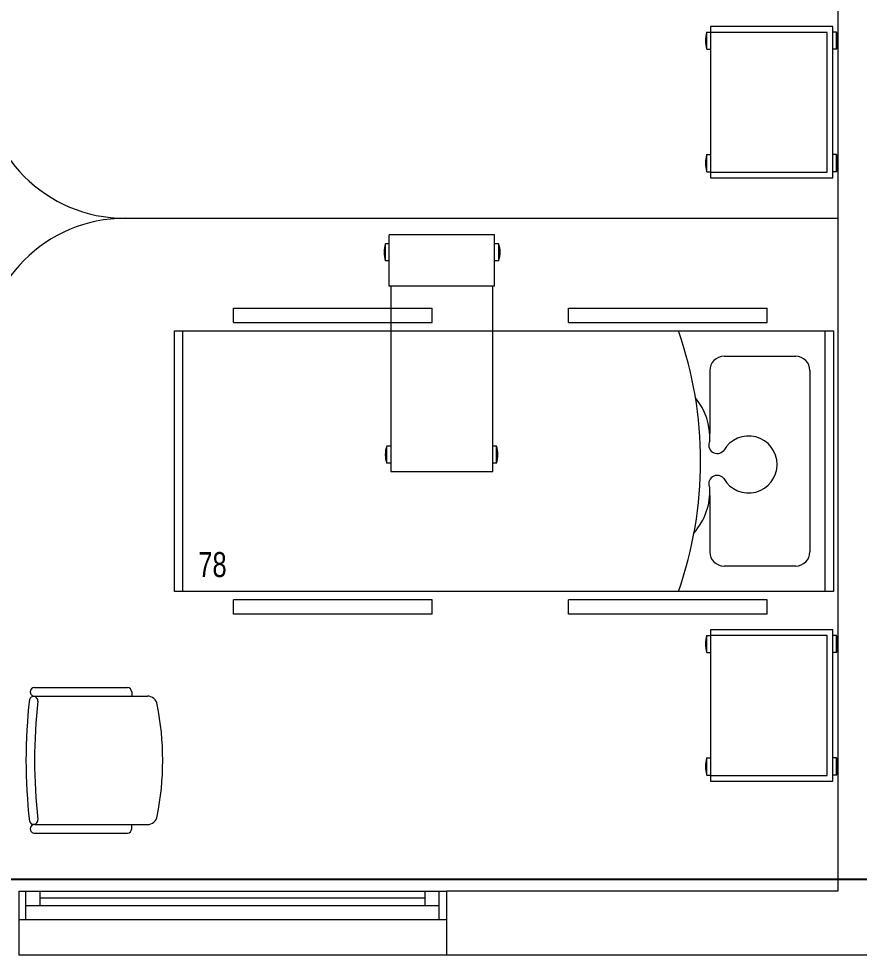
# Model space of a CAD drawing. Header units: metres. Extents: x -18745 to 220762, y -1579758 to -1356048.
# Drawn here: x 123428 to 126376, y -1441103 to -1437820 of the extents above; entities that cross this region are included whole.
import ezdxf

# ---------------------------------------------------------------- set-up
doc = ezdxf.new("R2010")
doc.units = ezdxf.units.M
doc.layers.get('0').update_dxf_attribs({"lineweight": 0})
for name, color, linetype, lineweight in [('A-100 - Copy$0$Aluminum', 8, 'Continuous', 0), ('A-100 - Copy$0$Medical Equipment and Furniture', 8, 'Continuous', 0), ('A-100 - Copy$0$Medical Equipment and Furniture1', 8, 'Continuous', 5), ('A-100 - Copy$0$Proj', 8, 'Continuous', 0), ('A-100 - Copy$0$Walls', 8, 'Continuous', 0)]:
    doc.layers.add(name, color=color, linetype=linetype, lineweight=lineweight)
doc.layers.add('A-100 - Copy$0$axes', color=8, linetype='Continuous')
doc.styles.add('A-100 - Copy$0$X3G_ENTITY_257CFD', font='swisscl.ttf', dxfattribs={"height": 200})

# ---------------------------------------------------------------- blocks, each defined once
blk = doc.blocks.new('A-100 - Copy$0$HF10531-P')
at = {"layer": 'A-100 - Copy$0$Medical Equipment and Furniture1'}
for p, q in [((0.53, 0.43), (0, 0.43)), ((0, 0.43), (0, 0)), ((0.0791, 0.4424), (0.0191, 0.4424)), ((0.0191, 0.4424), (0.0191, 0.43)), ((0.0791, 0.4424), (0.0791, 0.43)), ((0.5086, 0.4424), (0.4486, 0.4424)), ((0.4486, 0.4424), (0.4486, 0.43)), ((0.5086, 0.4424), (0.5086, 0.43)), ((0.53, 0), (0.53, 0.43)), ((0.51, 0.41), (0.02, 0.41)), ((0.02, 0.41), (0.02, 0)), ((0.51, 0), (0.51, 0.41)), ((0, 0), (0.53, 0)), ((0.0191, -0.0124), (0.0191, 0)), ((0.0791, -0.0124), (0.0791, 0)), ((0.4486, -0.0124), (0.4486, 0)), ((0.5086, -0.0124), (0.5086, 0)), ((0.0791, -0.0124), (0.0191, -0.0124)), ((0.5086, -0.0124), (0.4486, -0.0124))]:
    blk.add_line(p, q, dxfattribs=at)
for points in [[(0.02, 0.41), (0.02, 0.41), (0.02, 0.41), (0.02, 0.41), (0.02, 0.41), (0.02, 0.41), (0.02, 0.41), (0.02, 0.41), (0.02, 0.41), (0.02, 0.41), (0.02, 0.41), (0.02, 0.41), (0.02, 0.41), (0.02, 0.41), (0.02, 0.41), (0.02, 0.41), (0.02, 0.41), (0.02, 0.41), (0.02, 0.41), (0.02, 0.41), (0.02, 0.41), (0.02, 0.41), (0.02, 0.41), (0.02, 0.41), (0.02, 0.41), (0.02, 0.41), (0.02, 0.41), (0.02, 0.41), (0.02, 0.41), (0.02, 0.41), (0.02, 0.41), (0.02, 0.41), (0.02, 0.41), (0.02, 0.41), (0.02, 0.41), (0.02, 0.41), (0.02, 0.41), (0.02, 0.41), (0.02, 0.41), (0.02, 0.41), (0.02, 0.41), (0.02, 0.41), (0.02, 0.41), (0.02, 0.41), (0.02, 0.41), (0.02, 0.41), (0.02, 0.41), (0.02, 0.41), (0.02, 0.41), (0.02, 0.41), (0.02, 0.41), (0.02, 0.41), (0.02, 0.41), (0.02, 0.41), (0.02, 0.41), (0.02, 0.41), (0.02, 0.41), (0.02, 0.41), (0.02, 0.41), (0.02, 0.41), (0.02, 0.41), (0.02, 0.41), (0.02, 0.41), (0.02, 0.41), (0.02, 0.41), (0.02, 0.41), (0.02, 0.41), (0.02, 0.41), (0.02, 0.41), (0.02, 0.41), (0.02, 0.41), (0.02, 0.41), (0.02, 0.41), (0.02, 0.41), (0.02, 0.41), (0.02, 0.41), (0.02, 0.41), (0.02, 0.41), (0.02, 0.41), (0.02, 0.41), (0.02, 0.41), (0.02, 0.41), (0.02, 0.41), (0.02, 0.41), (0.02, 0.41), (0.02, 0.41), (0.02, 0.41), (0.02, 0.41), (0.02, 0.41), (0.02, 0.41), (0.02, 0.41), (0.02, 0.41), (0.02, 0.41), (0.02, 0.41), (0.02, 0.41), (0.02, 0.41), (0.02, 0.41), (0.02, 0.41), (0.02, 0.41), (0.02, 0.41), (0.02, 0.41), (0.02, 0.41), (0.02, 0.41), (0.02, 0.41), (0.02, 0.41), (0.02, 0.41), (0.02, 0.41), (0.02, 0.41), (0.02, 0.41), (0.02, 0.41), (0.02, 0.41), (0.02, 0.41), (0.02, 0.41), (0.02, 0.41), (0.02, 0.41), (0.02, 0.41), (0.02, 0.41), (0.02, 0.41), (0.02, 0.41), (0.02, 0.41), (0.02, 0.41), (0.02, 0.41), (0.02, 0.41), (0.02, 0.41), (0.02, 0.41), (0.02, 0.41), (0.02, 0.41), (0.02, 0.41), (0.02, 0.41), (0.02, 0.41), (0.02, 0.41), (0.02, 0.41), (0.02, 0.41), (0.02, 0.41), (0.02, 0.41), (0.02, 0.41), (0.02, 0.41), (0.02, 0.41), (0.02, 0.41), (0.02, 0.41), (0.02, 0.41), (0.02, 0.41), (0.02, 0.41), (0.02, 0.41), (0.02, 0.41), (0.02, 0.41), (0.02, 0.41), (0.02, 0.41), (0.02, 0.41), (0.02, 0.41), (0.02, 0.41), (0.02, 0.41), (0.02, 0.41), (0.02, 0.41), (0.02, 0.41), (0.02, 0.41), (0.02, 0.41), (0.02, 0.41), (0.02, 0.41), (0.02, 0.41), (0.02, 0.41), (0.02, 0.41), (0.02, 0.41), (0.02, 0.41), (0.02, 0.41), (0.02, 0.41), (0.02, 0.41), (0.02, 0.41), (0.02, 0.41), (0.02, 0.41), (0.02, 0.41), (0.02, 0.41), (0.02, 0.41), (0.02, 0.41), (0.02, 0.41), (0.02, 0.41), (0.02, 0.41), (0.02, 0.41), (0.02, 0.41), (0.02, 0.41), (0.02, 0.41), (0.02, 0.41), (0.02, 0.41), (0.02, 0.41), (0.02, 0.41), (0.02, 0.41), (0.02, 0.41), (0.02, 0.41), (0.02, 0.41), (0.02, 0.41), (0.02, 0.41), (0.02, 0.41), (0.02, 0.41), (0.02, 0.41), (0.02, 0.41), (0.02, 0.41), (0.02, 0.41), (0.02, 0.41), (0.02, 0.41), (0.02, 0.41), (0.02, 0.41), (0.02, 0.41), (0.02, 0.41), (0.02, 0.41), (0.02, 0.41), (0.02, 0.41), (0.02, 0.41), (0.02, 0.41), (0.02, 0.41), (0.02, 0.41), (0.02, 0.41), (0.02, 0.41), (0.02, 0.41), (0.02, 0.41), (0.02, 0.41), (0.02, 0.41), (0.02, 0.41), (0.02, 0.41), (0.02, 0.41)], [(0.02, 0.41), (0.02, 0.41), (0.02, 0.41), (0.02, 0.41), (0.02, 0.41), (0.02, 0.41), (0.02, 0.41), (0.02, 0.41), (0.02, 0.41), (0.02, 0.41), (0.02, 0.41), (0.02, 0.41), (0.02, 0.41), (0.02, 0.41), (0.02, 0.41), (0.02, 0.41), (0.02, 0.41), (0.02, 0.41), (0.02, 0.41), (0.02, 0.41), (0.02, 0.41), (0.02, 0.41), (0.02, 0.41), (0.02, 0.41), (0.02, 0.41), (0.02, 0.41), (0.02, 0.41), (0.02, 0.41), (0.02, 0.41), (0.02, 0.41), (0.02, 0.41), (0.02, 0.41), (0.02, 0.41), (0.02, 0.41), (0.02, 0.41), (0.02, 0.41), (0.02, 0.41), (0.02, 0.41), (0.02, 0.41), (0.02, 0.41), (0.02, 0.41), (0.02, 0.41), (0.02, 0.41), (0.02, 0.41), (0.02, 0.41), (0.02, 0.41), (0.02, 0.41), (0.02, 0.41), (0.02, 0.41), (0.02, 0.41), (0.02, 0.41), (0.02, 0.41), (0.02, 0.41), (0.02, 0.41), (0.02, 0.41), (0.02, 0.41), (0.02, 0.41), (0.02, 0.41), (0.02, 0.41), (0.02, 0.41), (0.02, 0.41), (0.02, 0.41), (0.02, 0.41), (0.02, 0.41), (0.02, 0.41), (0.02, 0.41), (0.02, 0.41), (0.02, 0.41), (0.02, 0.41), (0.02, 0.41), (0.02, 0.41), (0.02, 0.41), (0.02, 0.41), (0.02, 0.41), (0.02, 0.41), (0.02, 0.41), (0.02, 0.41), (0.02, 0.41), (0.02, 0.41), (0.02, 0.41), (0.02, 0.41), (0.02, 0.41), (0.02, 0.41), (0.02, 0.41), (0.02, 0.41), (0.02, 0.41), (0.02, 0.41), (0.02, 0.41), (0.02, 0.41), (0.02, 0.41), (0.02, 0.41), (0.02, 0.41), (0.02, 0.41), (0.02, 0.41), (0.02, 0.41), (0.02, 0.41), (0.02, 0.41), (0.02, 0.41), (0.02, 0.41), (0.02, 0.41), (0.02, 0.41), (0.02, 0.41), (0.02, 0.41), (0.02, 0.41), (0.02, 0.41), (0.02, 0.41), (0.02, 0.41), (0.02, 0.41), (0.02, 0.41), (0.02, 0.41), (0.02, 0.41), (0.02, 0.41), (0.02, 0.41), (0.02, 0.41), (0.02, 0.41), (0.02, 0.41), (0.02, 0.41), (0.02, 0.41), (0.02, 0.41), (0.02, 0.41), (0.02, 0.41), (0.02, 0.41), (0.02, 0.41), (0.02, 0.41), (0.02, 0.41), (0.02, 0.41), (0.02, 0.41), (0.02, 0.41), (0.02, 0.41), (0.02, 0.41), (0.02, 0.41), (0.02, 0.41), (0.02, 0.41), (0.02, 0.41), (0.02, 0.41), (0.02, 0.41), (0.02, 0.41), (0.02, 0.41), (0.02, 0.41), (0.02, 0.41), (0.02, 0.41), (0.02, 0.41), (0.02, 0.41), (0.02, 0.41), (0.02, 0.41), (0.02, 0.41), (0.02, 0.41), (0.02, 0.41), (0.02, 0.41), (0.02, 0.41), (0.02, 0.41), (0.02, 0.41), (0.02, 0.41), (0.02, 0.41), (0.02, 0.41), (0.02, 0.41), (0.02, 0.41), (0.02, 0.41), (0.02, 0.41), (0.02, 0.41), (0.02, 0.41), (0.02, 0.41), (0.02, 0.41), (0.02, 0.41), (0.02, 0.41), (0.02, 0.41), (0.02, 0.41), (0.02, 0.41), (0.02, 0.41), (0.02, 0.41), (0.02, 0.41), (0.02, 0.41), (0.02, 0.41), (0.02, 0.41), (0.02, 0.41), (0.02, 0.41), (0.02, 0.41), (0.02, 0.41), (0.02, 0.41), (0.02, 0.41), (0.02, 0.41), (0.02, 0.41), (0.02, 0.41), (0.02, 0.41), (0.02, 0.41), (0.02, 0.41), (0.02, 0.41), (0.02, 0.41), (0.02, 0.41), (0.02, 0.41), (0.02, 0.41), (0.02, 0.41), (0.02, 0.41), (0.02, 0.41), (0.02, 0.41), (0.02, 0.41), (0.02, 0.41), (0.02, 0.41), (0.02, 0.41), (0.02, 0.41), (0.02, 0.41), (0.02, 0.41), (0.02, 0.41), (0.02, 0.41), (0.02, 0.41), (0.02, 0.41), (0.02, 0.41), (0.02, 0.41), (0.02, 0.41), (0.02, 0.41), (0.02, 0.41), (0.02, 0.41), (0.02, 0.41), (0.02, 0.41)], [(0.02, 0.41), (0.02, 0.41), (0.02, 0.41), (0.02, 0.41), (0.02, 0.41), (0.02, 0.41), (0.02, 0.41), (0.02, 0.41), (0.02, 0.41), (0.02, 0.41), (0.02, 0.41), (0.02, 0.41), (0.02, 0.41), (0.02, 0.41), (0.02, 0.41), (0.02, 0.41), (0.02, 0.41), (0.02, 0.41), (0.02, 0.41), (0.02, 0.41), (0.02, 0.41), (0.02, 0.41), (0.02, 0.41), (0.02, 0.41), (0.02, 0.41), (0.02, 0.41), (0.02, 0.41), (0.02, 0.41), (0.02, 0.41), (0.02, 0.41), (0.02, 0.41), (0.02, 0.41), (0.02, 0.41), (0.02, 0.41), (0.02, 0.41), (0.02, 0.41), (0.02, 0.41), (0.02, 0.41), (0.02, 0.41), (0.02, 0.41), (0.02, 0.41), (0.02, 0.41), (0.02, 0.41), (0.02, 0.41), (0.02, 0.41), (0.02, 0.41), (0.02, 0.41), (0.02, 0.41), (0.02, 0.41), (0.02, 0.41), (0.02, 0.41), (0.02, 0.41), (0.02, 0.41), (0.02, 0.41), (0.02, 0.41), (0.02, 0.41), (0.02, 0.41), (0.02, 0.41), (0.02, 0.41), (0.02, 0.41), (0.02, 0.41), (0.02, 0.41), (0.02, 0.41), (0.02, 0.41), (0.02, 0.41), (0.02, 0.41), (0.02, 0.41), (0.02, 0.41), (0.02, 0.41), (0.02, 0.41), (0.02, 0.41), (0.02, 0.41), (0.02, 0.41), (0.02, 0.41), (0.02, 0.41), (0.02, 0.41), (0.02, 0.41), (0.02, 0.41), (0.02, 0.41), (0.02, 0.41), (0.02, 0.41), (0.02, 0.41), (0.02, 0.41), (0.02, 0.41), (0.02, 0.41), (0.02, 0.41), (0.02, 0.41), (0.02, 0.41), (0.02, 0.41), (0.02, 0.41), (0.02, 0.41), (0.02, 0.41), (0.02, 0.41), (0.02, 0.41), (0.02, 0.41), (0.02, 0.41), (0.02, 0.41), (0.02, 0.41), (0.02, 0.41), (0.02, 0.41), (0.02, 0.41), (0.02, 0.41), (0.02, 0.41), (0.02, 0.41), (0.02, 0.41), (0.02, 0.41), (0.02, 0.41), (0.02, 0.41), (0.02, 0.41), (0.02, 0.41), (0.02, 0.41), (0.02, 0.41), (0.02, 0.41), (0.02, 0.41), (0.02, 0.41), (0.02, 0.41), (0.02, 0.41), (0.02, 0.41), (0.02, 0.41), (0.02, 0.41), (0.02, 0.41), (0.02, 0.41), (0.02, 0.41), (0.02, 0.41), (0.02, 0.41), (0.02, 0.41), (0.02, 0.41), (0.02, 0.41), (0.02, 0.41), (0.02, 0.41), (0.02, 0.41), (0.02, 0.41), (0.02, 0.41), (0.02, 0.41), (0.02, 0.41), (0.02, 0.41), (0.02, 0.41), (0.02, 0.41), (0.02, 0.41), (0.02, 0.41), (0.02, 0.41), (0.02, 0.41), (0.02, 0.41), (0.02, 0.41), (0.02, 0.41), (0.02, 0.41), (0.02, 0.41), (0.02, 0.41), (0.02, 0.41), (0.02, 0.41), (0.02, 0.41), (0.02, 0.41), (0.02, 0.41), (0.02, 0.41), (0.02, 0.41), (0.02, 0.41), (0.02, 0.41), (0.02, 0.41), (0.02, 0.41), (0.02, 0.41), (0.02, 0.41), (0.02, 0.41), (0.02, 0.41), (0.02, 0.41), (0.02, 0.41), (0.02, 0.41), (0.02, 0.41), (0.02, 0.41), (0.02, 0.41), (0.02, 0.41), (0.02, 0.41), (0.02, 0.41), (0.02, 0.41), (0.02, 0.41), (0.02, 0.41), (0.02, 0.41), (0.02, 0.41), (0.02, 0.41), (0.02, 0.41), (0.02, 0.41), (0.02, 0.41), (0.02, 0.41), (0.02, 0.41), (0.02, 0.41), (0.02, 0.41), (0.02, 0.41), (0.02, 0.41), (0.02, 0.41), (0.02, 0.41), (0.02, 0.41), (0.02, 0.41), (0.02, 0.41), (0.02, 0.41), (0.02, 0.41), (0.02, 0.41), (0.02, 0.41), (0.02, 0.41), (0.02, 0.41), (0.02, 0.41), (0.02, 0.41), (0.02, 0.41), (0.02, 0.41), (0.02, 0.41), (0.02, 0.41), (0.02, 0.41), (0.02, 0.41), (0.02, 0.41), (0.02, 0.41), (0.02, 0.41), (0.02, 0.41), (0.02, 0.41), (0.02, 0.41), (0.02, 0.41), (0.02, 0.41), (0.02, 0.41), (0.02, 0.41), (0.02, 0.41), (0.02, 0.41), (0.02, 0.41), (0.02, 0.41), (0.02, 0.41), (0.02, 0.41), (0.02, 0.41), (0.02, 0.41), (0.02, 0.41), (0.02, 0.41), (0.02, 0.41), (0.02, 0.41), (0.02, 0.41), (0.02, 0.41), (0.02, 0.41), (0.02, 0.41), (0.02, 0.41), (0.02, 0.41), (0.02, 0.41), (0.02, 0.41), (0.02, 0.41), (0.02, 0.41), (0.02, 0.41), (0.02, 0.41), (0.02, 0.41), (0.02, 0.41), (0.02, 0.41), (0.02, 0.41), (0.02, 0.41), (0.02, 0.41), (0.02, 0.41), (0.02, 0.41), (0.02, 0.41), (0.02, 0.41), (0.02, 0.41), (0.02, 0.41), (0.02, 0.41), (0.02, 0.41), (0.02, 0.41), (0.02, 0.41), (0.02, 0.41), (0.02, 0.41), (0.02, 0.41), (0.02, 0.41), (0.02, 0.41), (0.02, 0.41), (0.02, 0.41), (0.02, 0.41), (0.02, 0.41), (0.02, 0.41), (0.02, 0.41), (0.02, 0.41), (0.02, 0.41), (0.02, 0.41), (0.02, 0.41), (0.02, 0.41), (0.02, 0.41), (0.02, 0.41), (0.02, 0.41), (0.02, 0.41), (0.02, 0.41)]]:
    blk.add_lwpolyline(points, close=True, dxfattribs=at)
for points in [[(0.02, 0.41), (0.02, 0.41), (0.02, 0.41), (0.02, 0.41), (0.02, 0.41), (0.02, 0.41), (0.02, 0.41), (0.02, 0.41)], [(0.02, 0.41), (0.02, 0.41), (0.02, 0.41), (0.02, 0.41), (0.02, 0.41), (0.02, 0.41), (0.02, 0.41), (0.02, 0.41), (0.02, 0.41), (0.02, 0.41), (0.02, 0.41), (0.02, 0.41), (0.02, 0.41), (0.02, 0.41), (0.02, 0.41), (0.02, 0.41), (0.02, 0.41), (0.02, 0.41), (0.02, 0.41), (0.02, 0.41), (0.02, 0.41), (0.02, 0.41), (0.02, 0.41), (0.02, 0.41), (0.02, 0.41), (0.02, 0.41), (0.02, 0.41), (0.02, 0.41), (0.02, 0.41), (0.02, 0.41), (0.02, 0.41), (0.02, 0.41), (0.02, 0.41), (0.02, 0.41), (0.02, 0.41), (0.02, 0.41), (0.02, 0.41), (0.02, 0.41), (0.02, 0.41), (0.02, 0.41), (0.02, 0.41), (0.02, 0.41), (0.02, 0.41), (0.02, 0.41), (0.02, 0.41), (0.02, 0.41), (0.02, 0.41), (0.02, 0.41), (0.02, 0.41), (0.02, 0.41), (0.02, 0.41), (0.02, 0.41), (0.02, 0.41), (0.02, 0.41), (0.02, 0.41), (0.02, 0.41), (0.02, 0.41), (0.02, 0.41), (0.02, 0.41), (0.02, 0.41), (0.02, 0.41), (0.02, 0.41), (0.02, 0.41), (0.02, 0.41), (0.02, 0.41), (0.02, 0.41), (0.02, 0.41), (0.02, 0.41), (0.02, 0.41), (0.02, 0.41), (0.02, 0.41), (0.02, 0.41), (0.02, 0.41), (0.02, 0.41), (0.02, 0.41), (0.02, 0.41), (0.02, 0.41), (0.02, 0.41), (0.02, 0.41), (0.02, 0.41), (0.02, 0.41), (0.02, 0.41), (0.02, 0.41), (0.02, 0.41), (0.02, 0.41), (0.02, 0.41), (0.02, 0.41), (0.02, 0.41), (0.02, 0.41), (0.02, 0.41), (0.02, 0.41), (0.02, 0.41), (0.02, 0.41), (0.02, 0.41), (0.02, 0.41), (0.02, 0.41), (0.02, 0.41), (0.02, 0.41), (0.02, 0.41), (0.02, 0.41), (0.02, 0.41), (0.02, 0.41), (0.02, 0.41), (0.02, 0.41), (0.02, 0.41), (0.02, 0.41), (0.02, 0.41), (0.02, 0.41), (0.02, 0.41), (0.02, 0.41), (0.02, 0.41)], [(0.02, 0.41), (0.02, 0.41), (0.02, 0.41), (0.02, 0.41), (0.02, 0.41), (0.02, 0.41), (0.02, 0.41), (0.02, 0.41), (0.02, 0.41), (0.02, 0.41), (0.02, 0.41), (0.02, 0.41), (0.02, 0.41), (0.02, 0.41), (0.02, 0.41), (0.02, 0.41), (0.02, 0.41)], [(0.02, 0.41), (0.02, 0.41), (0.02, 0.41), (0.02, 0.41), (0.02, 0.41), (0.02, 0.41), (0.02, 0.41)], [(0.02, 0.41), (0.02, 0.41), (0.02, 0.41), (0.02, 0.41), (0.02, 0.41), (0.02, 0.41), (0.02, 0.41), (0.02, 0.41), (0.02, 0.41), (0.02, 0.41), (0.02, 0.41), (0.02, 0.41)], [(0.02, 0.41), (0.02, 0.41), (0.02, 0.41), (0.02, 0.41), (0.02, 0.41), (0.02, 0.41), (0.02, 0.41), (0.02, 0.41), (0.02, 0.41), (0.02, 0.41), (0.02, 0.41), (0.02, 0.41), (0.02, 0.41), (0.02, 0.41), (0.02, 0.41), (0.02, 0.41), (0.02, 0.41), (0.02, 0.41), (0.02, 0.41), (0.02, 0.41), (0.02, 0.41), (0.02, 0.41), (0.02, 0.41), (0.02, 0.41), (0.02, 0.41), (0.02, 0.41), (0.02, 0.41), (0.02, 0.41), (0.02, 0.41), (0.02, 0.41), (0.02, 0.41), (0.02, 0.41), (0.02, 0.41), (0.02, 0.41), (0.02, 0.41), (0.02, 0.41), (0.02, 0.41), (0.02, 0.41), (0.02, 0.41), (0.02, 0.41), (0.02, 0.41), (0.02, 0.41), (0.02, 0.41), (0.02, 0.41), (0.02, 0.41), (0.02, 0.41), (0.02, 0.41), (0.02, 0.41), (0.02, 0.41), (0.02, 0.41), (0.02, 0.41), (0.02, 0.41), (0.02, 0.41), (0.02, 0.41), (0.02, 0.41), (0.02, 0.41), (0.02, 0.41), (0.02, 0.41), (0.02, 0.41), (0.02, 0.41), (0.02, 0.41), (0.02, 0.41), (0.02, 0.41), (0.02, 0.41), (0.02, 0.41), (0.02, 0.41), (0.02, 0.41), (0.02, 0.41), (0.02, 0.41), (0.02, 0.41), (0.02, 0.41), (0.02, 0.41), (0.02, 0.41), (0.02, 0.41), (0.02, 0.41), (0.02, 0.41), (0.02, 0.41), (0.02, 0.41), (0.02, 0.41), (0.02, 0.41), (0.02, 0.41), (0.02, 0.41), (0.02, 0.41), (0.02, 0.41), (0.02, 0.41), (0.02, 0.41), (0.02, 0.41), (0.02, 0.41), (0.02, 0.41)], [(0.02, 0.41), (0.02, 0.41), (0.02, 0.41), (0.02, 0.41), (0.02, 0.41), (0.02, 0.41), (0.02, 0.41), (0.02, 0.41), (0.02, 0.41), (0.02, 0.41), (0.02, 0.41), (0.02, 0.41), (0.02, 0.41), (0.02, 0.41), (0.02, 0.41), (0.02, 0.41), (0.02, 0.41), (0.02, 0.41), (0.02, 0.41), (0.02, 0.41), (0.02, 0.41), (0.02, 0.41), (0.02, 0.41), (0.02, 0.41), (0.02, 0.41), (0.02, 0.41), (0.02, 0.41), (0.02, 0.41), (0.02, 0.41), (0.02, 0.41), (0.02, 0.41), (0.02, 0.41), (0.02, 0.41), (0.02, 0.41), (0.02, 0.41), (0.02, 0.41), (0.02, 0.41), (0.02, 0.41), (0.02, 0.41), (0.02, 0.41), (0.02, 0.41), (0.02, 0.41), (0.02, 0.41), (0.02, 0.41), (0.02, 0.41), (0.02, 0.41), (0.02, 0.41), (0.02, 0.41), (0.02, 0.41), (0.02, 0.41), (0.02, 0.41), (0.02, 0.41), (0.02, 0.41), (0.02, 0.41)], [(0.02, 0.41), (0.02, 0.41), (0.02, 0.41), (0.02, 0.41), (0.02, 0.41), (0.02, 0.41), (0.02, 0.41), (0.02, 0.41), (0.02, 0.41), (0.02, 0.41)], [(0.02, 0.41), (0.02, 0.41), (0.02, 0.41), (0.02, 0.41), (0.02, 0.41), (0.02, 0.41), (0.02, 0.41), (0.02, 0.41), (0.02, 0.41), (0.02, 0.41)], [(0.02, 0.41), (0.02, 0.41), (0.02, 0.41), (0.02, 0.41), (0.02, 0.41), (0.02, 0.41), (0.02, 0.41), (0.02, 0.41), (0.02, 0.41), (0.02, 0.41), (0.02, 0.41), (0.02, 0.41), (0.02, 0.41), (0.02, 0.41), (0.02, 0.41)], [(0.02, 0.41), (0.02, 0.41), (0.02, 0.41), (0.02, 0.41), (0.02, 0.41), (0.02, 0.41), (0.02, 0.41), (0.02, 0.41), (0.02, 0.41), (0.02, 0.41)], [(0.02, 0.41), (0.02, 0.41), (0.02, 0.41), (0.02, 0.41), (0.02, 0.41), (0.02, 0.41), (0.02, 0.41)], [(0.02, 0.41), (0.02, 0.41), (0.02, 0.41), (0.02, 0.41), (0.02, 0.41), (0.02, 0.41), (0.02, 0.41), (0.02, 0.41), (0.02, 0.41), (0.02, 0.41)], [(0.02, 0.41), (0.02, 0.41), (0.02, 0.41), (0.02, 0.41), (0.02, 0.41), (0.02, 0.41), (0.02, 0.41), (0.02, 0.41), (0.02, 0.41), (0.02, 0.41), (0.02, 0.41), (0.02, 0.41), (0.02, 0.41), (0.02, 0.41), (0.02, 0.41), (0.02, 0.41), (0.02, 0.41), (0.02, 0.41)], [(0.02, 0.41), (0.02, 0.41), (0.02, 0.41), (0.02, 0.41), (0.02, 0.41), (0.02, 0.41), (0.02, 0.41), (0.02, 0.41), (0.02, 0.41)]]:
    blk.add_lwpolyline(points, dxfattribs=at)
for centre, start, end in [((0.0491, 0.3549), 71.0754, 108.9246), ((0.4786, 0.3549), 71.0754, 108.9246), ((0.0491, 0.0751), 251.0754, 288.9246), ((0.4786, 0.0751), 251.0754, 288.9246)]:
    blk.add_arc(centre, 0.0925, start, end, dxfattribs=at)
blk = doc.blocks.new('A-100 - Copy$0$Hospital Bed')
at = {"layer": 'A-100 - Copy$0$Medical Equipment and Furniture1'}
for p, q in [((38.338, -101.6315, 0), (38.338, -101.6815, 0)), ((38.338, -101.6315, 0), (39.0347, -101.6315, 0)), ((39.0347, -101.6315, 0), (39.0347, -101.6815, 0)), ((39.5123, -101.6315, 0), (40.209, -101.6315, 0)), ((39.5123, -101.6315, 0), (39.5123, -101.6815, 0)), ((40.209, -101.6315, 0), (40.209, -101.6815, 0)), ((38.338, -101.6815, 0), (39.0347, -101.6815, 0)), ((39.5123, -101.6815, 0), (40.209, -101.6815, 0)), ((38.105, -102.6245, 0), (38.105, -101.7101, 0)), ((38.105, -101.7101, 0), (40.4164, -101.7101, 0)), ((38.135, -102.6245, 0), (38.135, -101.7101, 0)), ((40.3864, -101.7101, 0), (40.3864, -102.6245, 0)), ((40.4164, -101.7101, 0), (40.4164, -102.6245, 0)), ((38.2374, -101.7997, 0), (38.4887, -101.7997, 0)), ((38.1874, -102.485, 0), (38.1874, -101.8497, 0)), ((38.5387, -102.0476, 0), (38.5387, -101.8497, 0)), ((38.5387, -102.485, 0), (38.5387, -102.264, 0)), ((38.4887, -102.535, 0), (38.2374, -102.535, 0)), ((40.4164, -102.6245, 0), (38.105, -102.6245, 0)), ((38.338, -102.6532, 0), (38.338, -102.7032, 0)), ((39.0347, -102.6532, 0), (38.338, -102.6532, 0)), ((39.0347, -102.6532, 0), (39.0347, -102.7032, 0)), ((40.209, -102.6532, 0), (39.5123, -102.6532, 0)), ((39.5123, -102.6532, 0), (39.5123, -102.7032, 0)), ((40.209, -102.6532, 0), (40.209, -102.7032, 0)), ((39.0347, -102.7032, 0), (38.338, -102.7032, 0)), ((40.209, -102.7032, 0), (39.5123, -102.7032, 0))]:
    blk.add_line(p, q, dxfattribs=at)
at = {"layer": 'A-100 - Copy$0$Medical Equipment and Furniture1', "elevation": 0}
for points in [[(38.6489, -102.6245), (38.6489, -102.6245), (38.6489, -102.6245), (38.6489, -102.6245), (38.6489, -102.6245), (38.6489, -102.6245), (38.6489, -102.6245), (38.6489, -102.6245), (38.6489, -102.6245), (38.6489, -102.6245), (38.6489, -102.6245), (38.6489, -102.6245), (38.6489, -102.6245), (38.6489, -102.6245), (38.6489, -102.6245), (38.6489, -102.6245), (38.6489, -102.6245), (38.6489, -102.6245), (38.6489, -102.6245), (38.6489, -102.6245), (38.6489, -102.6245), (38.6489, -102.6245), (38.6489, -102.6245), (38.6489, -102.6245), (38.6489, -102.6245), (38.6489, -102.6245), (38.6489, -102.6245), (38.6489, -102.6245), (38.6489, -102.6245), (38.6489, -102.6245), (38.6489, -102.6245), (38.6489, -102.6245), (38.6489, -102.6245), (38.6489, -102.6245), (38.6489, -102.6245), (38.6489, -102.6245), (38.6489, -102.6245), (38.6489, -102.6245), (38.6489, -102.6245), (38.6489, -102.6245), (38.6489, -102.6245), (38.6489, -102.6245), (38.6489, -102.6245), (38.6489, -102.6245), (38.6489, -102.6245), (38.6489, -102.6245), (38.6489, -102.6245), (38.6489, -102.6245), (38.6489, -102.6245), (38.6489, -102.6245), (38.6489, -102.6245), (38.6489, -102.6245), (38.6489, -102.6245), (38.6489, -102.6245), (38.6489, -102.6245), (38.6489, -102.6245), (38.6489, -102.6245), (38.6489, -102.6245), (38.6489, -102.6245), (38.6489, -102.6245), (38.6489, -102.6245), (38.6489, -102.6245), (38.6489, -102.6245), (38.6489, -102.6245), (38.6489, -102.6245), (38.6489, -102.6245), (38.6489, -102.6245), (38.6489, -102.6245), (38.6489, -102.6245), (38.6489, -102.6245), (38.6489, -102.6245), (38.6489, -102.6245), (38.6489, -102.6245), (38.6489, -102.6245), (38.6489, -102.6245), (38.6489, -102.6245), (38.6489, -102.6245), (38.6489, -102.6245), (38.6489, -102.6245), (38.6489, -102.6245), (38.6489, -102.6245), (38.6489, -102.6245), (38.6489, -102.6245), (38.6489, -102.6245), (38.6489, -102.6245), (38.6489, -102.6245), (38.6489, -102.6245), (38.6489, -102.6245), (38.6489, -102.6245), (38.6489, -102.6245), (38.6489, -102.6245), (38.6489, -102.6245), (38.6489, -102.6245), (38.6489, -102.6245), (38.6489, -102.6245), (38.6489, -102.6245), (38.6489, -102.6245), (38.6489, -102.6245), (38.6489, -102.6245), (38.6489, -102.6245), (38.6489, -102.6245), (38.6489, -102.6245), (38.6489, -102.6245), (38.6489, -102.6245), (38.6489, -102.6245), (38.6489, -102.6245), (38.6489, -102.6245), (38.6489, -102.6245), (38.6489, -102.6245), (38.6489, -102.6245), (38.6489, -102.6245), (38.6489, -102.6245), (38.6489, -102.6245), (38.6489, -102.6245), (38.6489, -102.6245), (38.6489, -102.6245), (38.6489, -102.6245), (38.6489, -102.6245), (38.6489, -102.6245), (38.6489, -102.6245), (38.6489, -102.6245), (38.6489, -102.6245), (38.6489, -102.6245), (38.6489, -102.6245), (38.6489, -102.6245), (38.6489, -102.6245), (38.6489, -102.6245), (38.6489, -102.6245), (38.6489, -102.6245), (38.6489, -102.6245), (38.6489, -102.6245), (38.6489, -102.6245), (38.6489, -102.6245), (38.6489, -102.6245), (38.6489, -102.6245), (38.6489, -102.6245), (38.6489, -102.6245), (38.6489, -102.6245), (38.6489, -102.6245), (38.6489, -102.6245), (38.6489, -102.6245), (38.6489, -102.6245), (38.6489, -102.6245), (38.6489, -102.6245), (38.6489, -102.6245), (38.6489, -102.6245), (38.6489, -102.6245), (38.6489, -102.6245), (38.6489, -102.6245), (38.6489, -102.6245), (38.6489, -102.6245), (38.6489, -102.6245), (38.6489, -102.6245), (38.6489, -102.6245), (38.6489, -102.6245), (38.6489, -102.6245), (38.6489, -102.6245), (38.6489, -102.6245), (38.6489, -102.6245), (38.6489, -102.6245), (38.6489, -102.6245), (38.6489, -102.6245), (38.6489, -102.6245), (38.6489, -102.6245), (38.6489, -102.6245), (38.6489, -102.6245), (38.6489, -102.6245), (38.6489, -102.6245), (38.6489, -102.6245), (38.6489, -102.6245), (38.6489, -102.6245), (38.6489, -102.6245), (38.6489, -102.6245), (38.6489, -102.6245), (38.6489, -102.6245), (38.6489, -102.6245), (38.6489, -102.6245), (38.6489, -102.6245), (38.6489, -102.6245), (38.6489, -102.6245), (38.6489, -102.6245), (38.6489, -102.6245), (38.6489, -102.6245), (38.6489, -102.6245), (38.6489, -102.6245), (38.6489, -102.6245), (38.6489, -102.6245), (38.6489, -102.6245), (38.6489, -102.6245), (38.6489, -102.6245), (38.6489, -102.6245), (38.6489, -102.6245), (38.6489, -102.6245), (38.6489, -102.6245), (38.6489, -102.6245), (38.6489, -102.6245), (38.6489, -102.6245), (38.6489, -102.6245), (38.6489, -102.6245), (38.6489, -102.6245), (38.6489, -102.6245), (38.6489, -102.6245), (38.6489, -102.6245), (38.6489, -102.6245), (38.6489, -102.6245), (38.6489, -102.6245), (38.6489, -102.6245), (38.6489, -102.6245), (38.6489, -102.6245), (38.6489, -102.6245), (38.6489, -102.6245), (38.6489, -102.6245), (38.6489, -102.6245), (38.6489, -102.6245), (38.6489, -102.6245), (38.6489, -102.6245), (38.6489, -102.6245), (38.6489, -102.6245), (38.6489, -102.6245)], [(38.6489, -102.6245), (38.6489, -102.6245), (38.6489, -102.6245), (38.6489, -102.6245), (38.6489, -102.6245), (38.6489, -102.6245), (38.6489, -102.6245), (38.6489, -102.6245), (38.6489, -102.6245), (38.6489, -102.6245), (38.6489, -102.6245), (38.6489, -102.6245), (38.6489, -102.6245), (38.6489, -102.6245), (38.6489, -102.6245), (38.6489, -102.6245), (38.6489, -102.6245), (38.6489, -102.6245), (38.6489, -102.6245), (38.6489, -102.6245), (38.6489, -102.6245), (38.6489, -102.6245), (38.6489, -102.6245), (38.6489, -102.6245), (38.6489, -102.6245), (38.6489, -102.6245), (38.6489, -102.6245), (38.6489, -102.6245), (38.6489, -102.6245), (38.6489, -102.6245), (38.6489, -102.6245), (38.6489, -102.6245), (38.6489, -102.6245), (38.6489, -102.6245), (38.6489, -102.6245), (38.6489, -102.6245), (38.6489, -102.6245), (38.6489, -102.6245), (38.6489, -102.6245), (38.6489, -102.6245), (38.6489, -102.6245), (38.6489, -102.6245), (38.6489, -102.6245), (38.6489, -102.6245), (38.6489, -102.6245), (38.6489, -102.6245), (38.6489, -102.6245), (38.6489, -102.6245), (38.6489, -102.6245), (38.6489, -102.6245), (38.6489, -102.6245), (38.6489, -102.6245), (38.6489, -102.6245), (38.6489, -102.6245), (38.6489, -102.6245), (38.6489, -102.6245), (38.6489, -102.6245), (38.6489, -102.6245), (38.6489, -102.6245), (38.6489, -102.6245), (38.6489, -102.6245), (38.6489, -102.6245), (38.6489, -102.6245), (38.6489, -102.6245), (38.6489, -102.6245), (38.6489, -102.6245), (38.6489, -102.6245), (38.6489, -102.6245), (38.6489, -102.6245), (38.6489, -102.6245), (38.6489, -102.6245), (38.6489, -102.6245), (38.6489, -102.6245), (38.6489, -102.6245), (38.6489, -102.6245), (38.6489, -102.6245), (38.6489, -102.6245), (38.6489, -102.6245), (38.6489, -102.6245), (38.6489, -102.6245), (38.6489, -102.6245), (38.6489, -102.6245), (38.6489, -102.6245), (38.6489, -102.6245), (38.6489, -102.6245), (38.6489, -102.6245), (38.6489, -102.6245), (38.6489, -102.6245), (38.6489, -102.6245), (38.6489, -102.6245), (38.6489, -102.6245), (38.6489, -102.6245), (38.6489, -102.6245), (38.6489, -102.6245), (38.6489, -102.6245), (38.6489, -102.6245), (38.6489, -102.6245), (38.6489, -102.6245), (38.6489, -102.6245), (38.6489, -102.6245), (38.6489, -102.6245), (38.6489, -102.6245), (38.6489, -102.6245), (38.6489, -102.6245), (38.6489, -102.6245), (38.6489, -102.6245), (38.6489, -102.6245), (38.6489, -102.6245), (38.6489, -102.6245), (38.6489, -102.6245), (38.6489, -102.6245), (38.6489, -102.6245), (38.6489, -102.6245), (38.6489, -102.6245), (38.6489, -102.6245), (38.6489, -102.6245), (38.6489, -102.6245), (38.6489, -102.6245), (38.6489, -102.6245), (38.6489, -102.6245), (38.6489, -102.6245), (38.6489, -102.6245), (38.6489, -102.6245), (38.6489, -102.6245), (38.6489, -102.6245), (38.6489, -102.6245), (38.6489, -102.6245), (38.6489, -102.6245), (38.6489, -102.6245), (38.6489, -102.6245), (38.6489, -102.6245), (38.6489, -102.6245), (38.6489, -102.6245), (38.6489, -102.6245), (38.6489, -102.6245), (38.6489, -102.6245), (38.6489, -102.6245), (38.6489, -102.6245), (38.6489, -102.6245), (38.6489, -102.6245), (38.6489, -102.6245), (38.6489, -102.6245), (38.6489, -102.6245), (38.6489, -102.6245), (38.6489, -102.6245), (38.6489, -102.6245), (38.6489, -102.6245), (38.6489, -102.6245), (38.6489, -102.6245), (38.6489, -102.6245), (38.6489, -102.6245), (38.6489, -102.6245), (38.6489, -102.6245), (38.6489, -102.6245), (38.6489, -102.6245), (38.6489, -102.6245), (38.6489, -102.6245), (38.6489, -102.6245), (38.6489, -102.6245), (38.6489, -102.6245), (38.6489, -102.6245), (38.6489, -102.6245), (38.6489, -102.6245), (38.6489, -102.6245), (38.6489, -102.6245), (38.6489, -102.6245), (38.6489, -102.6245), (38.6489, -102.6245), (38.6489, -102.6245), (38.6489, -102.6245), (38.6489, -102.6245), (38.6489, -102.6245), (38.6489, -102.6245), (38.6489, -102.6245), (38.6489, -102.6245), (38.6489, -102.6245), (38.6489, -102.6245), (38.6489, -102.6245), (38.6489, -102.6245), (38.6489, -102.6245), (38.6489, -102.6245), (38.6489, -102.6245), (38.6489, -102.6245), (38.6489, -102.6245), (38.6489, -102.6245), (38.6489, -102.6245), (38.6489, -102.6245), (38.6489, -102.6245), (38.6489, -102.6245), (38.6489, -102.6245), (38.6489, -102.6245), (38.6489, -102.6245), (38.6489, -102.6245), (38.6489, -102.6245), (38.6489, -102.6245), (38.6489, -102.6245), (38.6489, -102.6245), (38.6489, -102.6245), (38.6489, -102.6245), (38.6489, -102.6245), (38.6489, -102.6245), (38.6489, -102.6245), (38.6489, -102.6245), (38.6489, -102.6245), (38.6489, -102.6245), (38.6489, -102.6245), (38.6489, -102.6245), (38.6489, -102.6245), (38.6489, -102.6245), (38.6489, -102.6245), (38.6489, -102.6245), (38.6489, -102.6245), (38.6489, -102.6245), (38.6489, -102.6245)], [(38.6489, -102.6245), (38.6489, -102.6245), (38.6489, -102.6245), (38.6489, -102.6245), (38.6489, -102.6245), (38.6489, -102.6245), (38.6489, -102.6245), (38.6489, -102.6245), (38.6489, -102.6245), (38.6489, -102.6245), (38.6489, -102.6245), (38.6489, -102.6245), (38.6489, -102.6245), (38.6489, -102.6245), (38.6489, -102.6245), (38.6489, -102.6245), (38.6489, -102.6245), (38.6489, -102.6245), (38.6489, -102.6245), (38.6489, -102.6245), (38.6489, -102.6245), (38.6489, -102.6245), (38.6489, -102.6245), (38.6489, -102.6245), (38.6489, -102.6245), (38.6489, -102.6245), (38.6489, -102.6245), (38.6489, -102.6245), (38.6489, -102.6245), (38.6489, -102.6245), (38.6489, -102.6245), (38.6489, -102.6245), (38.6489, -102.6245), (38.6489, -102.6245), (38.6489, -102.6245), (38.6489, -102.6245), (38.6489, -102.6245), (38.6489, -102.6245), (38.6489, -102.6245), (38.6489, -102.6245), (38.6489, -102.6245), (38.6489, -102.6245), (38.6489, -102.6245), (38.6489, -102.6245), (38.6489, -102.6245), (38.6489, -102.6245), (38.6489, -102.6245), (38.6489, -102.6245), (38.6489, -102.6245), (38.6489, -102.6245), (38.6489, -102.6245), (38.6489, -102.6245), (38.6489, -102.6245), (38.6489, -102.6245), (38.6489, -102.6245), (38.6489, -102.6245), (38.6489, -102.6245), (38.6489, -102.6245), (38.6489, -102.6245), (38.6489, -102.6245), (38.6489, -102.6245), (38.6489, -102.6245), (38.6489, -102.6245), (38.6489, -102.6245), (38.6489, -102.6245), (38.6489, -102.6245), (38.6489, -102.6245), (38.6489, -102.6245), (38.6489, -102.6245), (38.6489, -102.6245), (38.6489, -102.6245), (38.6489, -102.6245), (38.6489, -102.6245), (38.6489, -102.6245), (38.6489, -102.6245), (38.6489, -102.6245), (38.6489, -102.6245), (38.6489, -102.6245), (38.6489, -102.6245), (38.6489, -102.6245), (38.6489, -102.6245), (38.6489, -102.6245), (38.6489, -102.6245), (38.6489, -102.6245), (38.6489, -102.6245), (38.6489, -102.6245), (38.6489, -102.6245), (38.6489, -102.6245), (38.6489, -102.6245), (38.6489, -102.6245), (38.6489, -102.6245), (38.6489, -102.6245), (38.6489, -102.6245), (38.6489, -102.6245), (38.6489, -102.6245), (38.6489, -102.6245), (38.6489, -102.6245), (38.6489, -102.6245), (38.6489, -102.6245), (38.6489, -102.6245), (38.6489, -102.6245), (38.6489, -102.6245), (38.6489, -102.6245), (38.6489, -102.6245), (38.6489, -102.6245), (38.6489, -102.6245), (38.6489, -102.6245), (38.6489, -102.6245), (38.6489, -102.6245), (38.6489, -102.6245), (38.6489, -102.6245), (38.6489, -102.6245), (38.6489, -102.6245), (38.6489, -102.6245), (38.6489, -102.6245), (38.6489, -102.6245), (38.6489, -102.6245), (38.6489, -102.6245), (38.6489, -102.6245), (38.6489, -102.6245), (38.6489, -102.6245), (38.6489, -102.6245), (38.6489, -102.6245), (38.6489, -102.6245), (38.6489, -102.6245), (38.6489, -102.6245), (38.6489, -102.6245), (38.6489, -102.6245), (38.6489, -102.6245), (38.6489, -102.6245), (38.6489, -102.6245), (38.6489, -102.6245), (38.6489, -102.6245), (38.6489, -102.6245), (38.6489, -102.6245), (38.6489, -102.6245), (38.6489, -102.6245), (38.6489, -102.6245), (38.6489, -102.6245), (38.6489, -102.6245), (38.6489, -102.6245), (38.6489, -102.6245), (38.6489, -102.6245), (38.6489, -102.6245), (38.6489, -102.6245), (38.6489, -102.6245), (38.6489, -102.6245), (38.6489, -102.6245), (38.6489, -102.6245), (38.6489, -102.6245), (38.6489, -102.6245), (38.6489, -102.6245), (38.6489, -102.6245), (38.6489, -102.6245), (38.6489, -102.6245), (38.6489, -102.6245), (38.6489, -102.6245), (38.6489, -102.6245), (38.6489, -102.6245), (38.6489, -102.6245), (38.6489, -102.6245), (38.6489, -102.6245), (38.6489, -102.6245), (38.6489, -102.6245), (38.6489, -102.6245), (38.6489, -102.6245), (38.6489, -102.6245), (38.6489, -102.6245), (38.6489, -102.6245), (38.6489, -102.6245), (38.6489, -102.6245), (38.6489, -102.6245), (38.6489, -102.6245), (38.6489, -102.6245), (38.6489, -102.6245), (38.6489, -102.6245), (38.6489, -102.6245), (38.6489, -102.6245), (38.6489, -102.6245), (38.6489, -102.6245), (38.6489, -102.6245), (38.6489, -102.6245), (38.6489, -102.6245), (38.6489, -102.6245), (38.6489, -102.6245), (38.6489, -102.6245), (38.6489, -102.6245), (38.6489, -102.6245), (38.6489, -102.6245), (38.6489, -102.6245), (38.6489, -102.6245), (38.6489, -102.6245), (38.6489, -102.6245), (38.6489, -102.6245), (38.6489, -102.6245), (38.6489, -102.6245), (38.6489, -102.6245), (38.6489, -102.6245), (38.6489, -102.6245), (38.6489, -102.6245), (38.6489, -102.6245), (38.6489, -102.6245), (38.6489, -102.6245), (38.6489, -102.6245), (38.6489, -102.6245), (38.6489, -102.6245), (38.6489, -102.6245), (38.6489, -102.6245), (38.6489, -102.6245), (38.6489, -102.6245), (38.6489, -102.6245), (38.6489, -102.6245), (38.6489, -102.6245), (38.6489, -102.6245), (38.6489, -102.6245), (38.6489, -102.6245), (38.6489, -102.6245), (38.6489, -102.6245), (38.6489, -102.6245), (38.6489, -102.6245), (38.6489, -102.6245), (38.6489, -102.6245), (38.6489, -102.6245), (38.6489, -102.6245), (38.6489, -102.6245), (38.6489, -102.6245), (38.6489, -102.6245), (38.6489, -102.6245), (38.6489, -102.6245), (38.6489, -102.6245), (38.6489, -102.6245), (38.6489, -102.6245), (38.6489, -102.6245), (38.6489, -102.6245), (38.6489, -102.6245), (38.6489, -102.6245), (38.6489, -102.6245), (38.6489, -102.6245), (38.6489, -102.6245), (38.6489, -102.6245), (38.6489, -102.6245), (38.6489, -102.6245), (38.6489, -102.6245), (38.6489, -102.6245), (38.6489, -102.6245), (38.6489, -102.6245), (38.6489, -102.6245), (38.6489, -102.6245), (38.6489, -102.6245), (38.6489, -102.6245), (38.6489, -102.6245), (38.6489, -102.6245), (38.6489, -102.6245), (38.6489, -102.6245), (38.6489, -102.6245), (38.6489, -102.6245), (38.6489, -102.6245), (38.6489, -102.6245), (38.6489, -102.6245), (38.6489, -102.6245), (38.6489, -102.6245), (38.6489, -102.6245), (38.6489, -102.6245), (38.6489, -102.6245), (38.6489, -102.6245), (38.6489, -102.6245), (38.6489, -102.6245), (38.6489, -102.6245), (38.6489, -102.6245), (38.6489, -102.6245), (38.6489, -102.6245), (38.6489, -102.6245), (38.6489, -102.6245), (38.6489, -102.6245), (38.6489, -102.6245), (38.6489, -102.6245), (38.6489, -102.6245)]]:
    blk.add_lwpolyline(points, close=True, dxfattribs=at)
for points in [[(38.6489, -102.6245), (38.6489, -102.6245), (38.6489, -102.6245), (38.6489, -102.6245), (38.6489, -102.6245), (38.6489, -102.6245), (38.6489, -102.6245), (38.6489, -102.6245)], [(38.6489, -102.6245), (38.6489, -102.6245), (38.6489, -102.6245), (38.6489, -102.6245), (38.6489, -102.6245), (38.6489, -102.6245), (38.6489, -102.6245), (38.6489, -102.6245), (38.6489, -102.6245), (38.6489, -102.6245), (38.6489, -102.6245), (38.6489, -102.6245), (38.6489, -102.6245), (38.6489, -102.6245), (38.6489, -102.6245), (38.6489, -102.6245), (38.6489, -102.6245), (38.6489, -102.6245), (38.6489, -102.6245), (38.6489, -102.6245), (38.6489, -102.6245), (38.6489, -102.6245), (38.6489, -102.6245), (38.6489, -102.6245), (38.6489, -102.6245), (38.6489, -102.6245), (38.6489, -102.6245), (38.6489, -102.6245), (38.6489, -102.6245), (38.6489, -102.6245), (38.6489, -102.6245), (38.6489, -102.6245), (38.6489, -102.6245), (38.6489, -102.6245), (38.6489, -102.6245), (38.6489, -102.6245), (38.6489, -102.6245), (38.6489, -102.6245), (38.6489, -102.6245), (38.6489, -102.6245), (38.6489, -102.6245), (38.6489, -102.6245), (38.6489, -102.6245), (38.6489, -102.6245), (38.6489, -102.6245), (38.6489, -102.6245), (38.6489, -102.6245), (38.6489, -102.6245), (38.6489, -102.6245), (38.6489, -102.6245), (38.6489, -102.6245), (38.6489, -102.6245), (38.6489, -102.6245), (38.6489, -102.6245), (38.6489, -102.6245), (38.6489, -102.6245), (38.6489, -102.6245), (38.6489, -102.6245), (38.6489, -102.6245), (38.6489, -102.6245), (38.6489, -102.6245), (38.6489, -102.6245), (38.6489, -102.6245), (38.6489, -102.6245), (38.6489, -102.6245), (38.6489, -102.6245), (38.6489, -102.6245), (38.6489, -102.6245), (38.6489, -102.6245), (38.6489, -102.6245), (38.6489, -102.6245), (38.6489, -102.6245), (38.6489, -102.6245), (38.6489, -102.6245), (38.6489, -102.6245), (38.6489, -102.6245), (38.6489, -102.6245), (38.6489, -102.6245), (38.6489, -102.6245), (38.6489, -102.6245), (38.6489, -102.6245), (38.6489, -102.6245), (38.6489, -102.6245), (38.6489, -102.6245), (38.6489, -102.6245), (38.6489, -102.6245), (38.6489, -102.6245), (38.6489, -102.6245), (38.6489, -102.6245), (38.6489, -102.6245), (38.6489, -102.6245), (38.6489, -102.6245), (38.6489, -102.6245), (38.6489, -102.6245), (38.6489, -102.6245), (38.6489, -102.6245), (38.6489, -102.6245), (38.6489, -102.6245), (38.6489, -102.6245), (38.6489, -102.6245), (38.6489, -102.6245), (38.6489, -102.6245), (38.6489, -102.6245), (38.6489, -102.6245), (38.6489, -102.6245), (38.6489, -102.6245), (38.6489, -102.6245), (38.6489, -102.6245), (38.6489, -102.6245), (38.6489, -102.6245), (38.6489, -102.6245)], [(38.6489, -102.6245), (38.6489, -102.6245), (38.6489, -102.6245), (38.6489, -102.6245), (38.6489, -102.6245), (38.6489, -102.6245), (38.6489, -102.6245), (38.6489, -102.6245), (38.6489, -102.6245), (38.6489, -102.6245), (38.6489, -102.6245), (38.6489, -102.6245), (38.6489, -102.6245), (38.6489, -102.6245), (38.6489, -102.6245), (38.6489, -102.6245), (38.6489, -102.6245)], [(38.6489, -102.6245), (38.6489, -102.6245), (38.6489, -102.6245), (38.6489, -102.6245), (38.6489, -102.6245), (38.6489, -102.6245), (38.6489, -102.6245)], [(38.6489, -102.6245), (38.6489, -102.6245), (38.6489, -102.6245), (38.6489, -102.6245), (38.6489, -102.6245), (38.6489, -102.6245), (38.6489, -102.6245), (38.6489, -102.6245), (38.6489, -102.6245), (38.6489, -102.6245), (38.6489, -102.6245), (38.6489, -102.6245)], [(38.6489, -102.6245), (38.6489, -102.6245), (38.6489, -102.6245), (38.6489, -102.6245), (38.6489, -102.6245), (38.6489, -102.6245), (38.6489, -102.6245), (38.6489, -102.6245), (38.6489, -102.6245), (38.6489, -102.6245), (38.6489, -102.6245), (38.6489, -102.6245), (38.6489, -102.6245), (38.6489, -102.6245), (38.6489, -102.6245), (38.6489, -102.6245), (38.6489, -102.6245), (38.6489, -102.6245), (38.6489, -102.6245), (38.6489, -102.6245), (38.6489, -102.6245), (38.6489, -102.6245), (38.6489, -102.6245), (38.6489, -102.6245), (38.6489, -102.6245), (38.6489, -102.6245), (38.6489, -102.6245), (38.6489, -102.6245), (38.6489, -102.6245), (38.6489, -102.6245), (38.6489, -102.6245), (38.6489, -102.6245), (38.6489, -102.6245), (38.6489, -102.6245), (38.6489, -102.6245), (38.6489, -102.6245), (38.6489, -102.6245), (38.6489, -102.6245), (38.6489, -102.6245), (38.6489, -102.6245), (38.6489, -102.6245), (38.6489, -102.6245), (38.6489, -102.6245), (38.6489, -102.6245), (38.6489, -102.6245), (38.6489, -102.6245), (38.6489, -102.6245), (38.6489, -102.6245), (38.6489, -102.6245), (38.6489, -102.6245), (38.6489, -102.6245), (38.6489, -102.6245), (38.6489, -102.6245), (38.6489, -102.6245), (38.6489, -102.6245), (38.6489, -102.6245), (38.6489, -102.6245), (38.6489, -102.6245), (38.6489, -102.6245), (38.6489, -102.6245), (38.6489, -102.6245), (38.6489, -102.6245), (38.6489, -102.6245), (38.6489, -102.6245), (38.6489, -102.6245), (38.6489, -102.6245), (38.6489, -102.6245), (38.6489, -102.6245), (38.6489, -102.6245), (38.6489, -102.6245), (38.6489, -102.6245), (38.6489, -102.6245), (38.6489, -102.6245), (38.6489, -102.6245), (38.6489, -102.6245), (38.6489, -102.6245), (38.6489, -102.6245), (38.6489, -102.6245), (38.6489, -102.6245), (38.6489, -102.6245), (38.6489, -102.6245), (38.6489, -102.6245), (38.6489, -102.6245), (38.6489, -102.6245), (38.6489, -102.6245), (38.6489, -102.6245), (38.6489, -102.6245), (38.6489, -102.6245), (38.6489, -102.6245)], [(38.6489, -102.6245), (38.6489, -102.6245), (38.6489, -102.6245), (38.6489, -102.6245), (38.6489, -102.6245), (38.6489, -102.6245), (38.6489, -102.6245), (38.6489, -102.6245), (38.6489, -102.6245), (38.6489, -102.6245), (38.6489, -102.6245), (38.6489, -102.6245), (38.6489, -102.6245), (38.6489, -102.6245), (38.6489, -102.6245), (38.6489, -102.6245), (38.6489, -102.6245), (38.6489, -102.6245), (38.6489, -102.6245), (38.6489, -102.6245), (38.6489, -102.6245), (38.6489, -102.6245), (38.6489, -102.6245), (38.6489, -102.6245), (38.6489, -102.6245), (38.6489, -102.6245), (38.6489, -102.6245), (38.6489, -102.6245), (38.6489, -102.6245), (38.6489, -102.6245), (38.6489, -102.6245), (38.6489, -102.6245), (38.6489, -102.6245), (38.6489, -102.6245), (38.6489, -102.6245), (38.6489, -102.6245), (38.6489, -102.6245), (38.6489, -102.6245), (38.6489, -102.6245), (38.6489, -102.6245), (38.6489, -102.6245), (38.6489, -102.6245), (38.6489, -102.6245), (38.6489, -102.6245), (38.6489, -102.6245), (38.6489, -102.6245), (38.6489, -102.6245), (38.6489, -102.6245), (38.6489, -102.6245), (38.6489, -102.6245), (38.6489, -102.6245), (38.6489, -102.6245), (38.6489, -102.6245), (38.6489, -102.6245)], [(38.6489, -102.6245), (38.6489, -102.6245), (38.6489, -102.6245), (38.6489, -102.6245), (38.6489, -102.6245), (38.6489, -102.6245), (38.6489, -102.6245), (38.6489, -102.6245), (38.6489, -102.6245), (38.6489, -102.6245)], [(38.6489, -102.6245), (38.6489, -102.6245), (38.6489, -102.6245), (38.6489, -102.6245), (38.6489, -102.6245), (38.6489, -102.6245), (38.6489, -102.6245), (38.6489, -102.6245), (38.6489, -102.6245), (38.6489, -102.6245)], [(38.6489, -102.6245), (38.6489, -102.6245), (38.6489, -102.6245), (38.6489, -102.6245), (38.6489, -102.6245), (38.6489, -102.6245), (38.6489, -102.6245), (38.6489, -102.6245), (38.6489, -102.6245), (38.6489, -102.6245), (38.6489, -102.6245), (38.6489, -102.6245), (38.6489, -102.6245), (38.6489, -102.6245), (38.6489, -102.6245)], [(38.6489, -102.6245), (38.6489, -102.6245), (38.6489, -102.6245), (38.6489, -102.6245), (38.6489, -102.6245), (38.6489, -102.6245), (38.6489, -102.6245), (38.6489, -102.6245), (38.6489, -102.6245), (38.6489, -102.6245)], [(38.6489, -102.6245), (38.6489, -102.6245), (38.6489, -102.6245), (38.6489, -102.6245), (38.6489, -102.6245), (38.6489, -102.6245), (38.6489, -102.6245)], [(38.6489, -102.6245), (38.6489, -102.6245), (38.6489, -102.6245), (38.6489, -102.6245), (38.6489, -102.6245), (38.6489, -102.6245), (38.6489, -102.6245), (38.6489, -102.6245), (38.6489, -102.6245), (38.6489, -102.6245)], [(38.6489, -102.6245), (38.6489, -102.6245), (38.6489, -102.6245), (38.6489, -102.6245), (38.6489, -102.6245), (38.6489, -102.6245), (38.6489, -102.6245), (38.6489, -102.6245), (38.6489, -102.6245), (38.6489, -102.6245), (38.6489, -102.6245), (38.6489, -102.6245), (38.6489, -102.6245), (38.6489, -102.6245), (38.6489, -102.6245), (38.6489, -102.6245), (38.6489, -102.6245), (38.6489, -102.6245)], [(38.6489, -102.6245), (38.6489, -102.6245), (38.6489, -102.6245), (38.6489, -102.6245), (38.6489, -102.6245), (38.6489, -102.6245), (38.6489, -102.6245), (38.6489, -102.6245), (38.6489, -102.6245)]]:
    blk.add_lwpolyline(points, dxfattribs=at)
at = {"layer": 'A-100 - Copy$0$Medical Equipment and Furniture1'}
for centre, radius, start, end in [((39.9488, -102.1673, 0), 1.378, 160.6222, 199.3778), ((38.2374, -101.8497, 0), 0.05, 90, 180), ((38.4887, -101.8497, 0), 0.05, 0, 90), ((38.7578, -102.0625, 0), 0.2195, 138.2973, 182.816), ((38.4026, -102.1558, 0), 0.1, 29.3037, 330.6963), ((38.5126, -102.0878, 0), 0.0297, 220.0437, 29.1003), ((38.5126, -102.2238, 0), 0.0297, 330.8997, 139.9563), ((38.7578, -102.2491, 0), 0.2195, 177.184, 219.6878), ((38.2374, -102.485, 0), 0.05, 180, 270), ((38.4887, -102.485, 0), 0.05, 270, 0)]:
    blk.add_arc(centre, radius, start, end, dxfattribs=at)
blk = doc.blocks.new('A-100 - Copy$0$HF13963-P')
at = {"layer": 'A-100 - Copy$0$Medical Equipment and Furniture1'}
for p, q in [((0.0915, 0.1995), (0.0315, 0.1995)), ((0.0315, 0.1995), (0.0315, 0.185)), ((0.0915, 0.1995), (0.0915, 0.185)), ((0.18, 0.185), (0, 0.185)), ((0, 0.185), (0, -0.185)), ((0.18, 0.185), (0.18, -0.185)), ((0.83, 0.1788), (0.18, 0.1788)), ((0.8007, 0.1919), (0.7407, 0.1919)), ((0.7407, 0.1919), (0.7407, 0.1788)), ((0.8007, 0.1919), (0.8007, 0.1788)), ((0.83, -0.1788), (0.83, 0.1788)), ((0.18, -0.185), (0, -0.185)), ((0.0315, -0.185), (0.0315, -0.1971)), ((0.0915, -0.185), (0.0915, -0.1971)), ((0.18, -0.1788), (0.83, -0.1788)), ((0.7407, -0.1788), (0.7407, -0.1933)), ((0.8007, -0.1933), (0.7407, -0.1933)), ((0.8007, -0.1788), (0.8007, -0.1933)), ((0.0915, -0.1971), (0.0315, -0.1971))]:
    blk.add_line(p, q, dxfattribs=at)
for centre, start, end in [((0.0615, 0.112), 71.0754, 108.9246), ((0.7707, 0.1044), 71.0754, 108.9246), ((0.7707, -0.1058), 251.0754, 288.9246), ((0.0615, -0.1096), 251.0754, 288.9246)]:
    blk.add_arc(centre, 0.0925, start, end, dxfattribs=at)
blk = doc.blocks.new('A-100 - Copy$0$GF21016-P')
at = {"extrusion": (-1.24384e-09, -1.20261e-09, -1)}
for p, q in [((0.0128, 0.0179), (0.0128, 0.4136)), ((0.4628, 0.0179), (0.4628, 0.4136)), ((-0.0172, 0.0179), (-0.0172, 0.3435)), ((-0.0022, 0.3585), (0.0128, 0.3585)), ((0.4778, 0.3585), (0.4628, 0.3585)), ((0.4928, 0.0179), (0.4928, 0.3435)), ((0.4778, 0.0029), (0.4778, 0.0029))]:
    blk.add_line(p, q, dxfattribs=at)
for centre, radius, start, end in [((-0.2378, -0.5362), 1.0036, 78.7568, 101.2432), ((-0.0478, 0.4136), 0.035, 0, 80.6557), ((-0.4278, 0.4136), 0.035, 99.3443, 180), ((0.0022, 0.3435), 0.015, 0, 90), ((-0.4778, 0.3435), 0.015, 90, 180), ((0.0022, 0.0179), 0.015, 270, 0), ((0.0022, 0.0179), 0.015, 180, 270), ((-0.0284, 0.0145), 0.015, 284.3864, 95.5209), ((-0.2378, 1.8734), 1.8855, 263.5119, 276.4881), ((-0.2378, 1.8928), 1.8749, 263.6341, 276.3659), ((-0.4471, 0.0145), 0.015, 84.4791, 255.6136), ((-0.4778, 0.0179), 0.015, 270, 0), ((-0.4778, 0.0179), 0.015, 180, 270)]:
    blk.add_arc(centre, radius, start, end, dxfattribs=at)
blk = doc.blocks.new('A-100 - Copy')
at = {"layer": 'A-100 - Copy$0$Aluminum'}
for p, q in [((123428.3, -1440877.7, 0), (124928.3, -1440877.7, 0)), ((123453.3, -1440977.7, 0), (123453.3, -1440877.7, 0)), ((123503.3, -1440927.7, 0), (123503.3, -1440877.7, 0)), ((124853.3, -1440927.7, 0), (124853.3, -1440877.7, 0)), ((124903.3, -1440977.7, 0), (124903.3, -1440877.7, 0)), ((123453.3, -1440927.7, 0), (124903.3, -1440927.7, 0)), ((124853.3, -1440902.7, 0), (123503.3, -1440902.7, 0)), ((123428.3, -1440977.7, 0), (124928.3, -1440977.7, 0))]:
    blk.add_line(p, q, dxfattribs=at)
at = {"layer": 'A-100 - Copy$0$axes'}
blk.add_line((178675.3, -1440837.7, 2.4), (83612.8, -1440837.7, 2.4), dxfattribs=at)
at = {"layer": 'A-100 - Copy$0$Medical Equipment and Furniture'}
blk.add_line((123801.2, -1438519.7, 0), (126301.2, -1438519.7, 0), dxfattribs=at)
for centre, start, end in [((123801.2, -1438019.7, 0), 180, 270), ((123801.2, -1439019.7, 0), 90, 180)]:
    blk.add_arc(centre, 500, start, end, dxfattribs=at)
at = {"layer": 'A-100 - Copy$0$Proj'}
blk.add_line((124928.3, -1441102.7, 0), (123428.3, -1441102.7, 0), dxfattribs=at)
at = {"layer": 'A-100 - Copy$0$Walls'}
for p, q in [((126301.2, -1433802.7, 0), (126301.2, -1440877.7, 0)), ((123428.3, -1440877.7, 0), (123428.3, -1441102.7, 0)), ((126301.2, -1440877.7, 0), (124928.3, -1440877.7, 0)), ((124928.3, -1440877.7, 0), (124928.3, -1441102.7, 0)), ((127798.3, -1441102.7, 0), (124928.3, -1441102.7, 0))]:
    blk.add_line(p, q, dxfattribs=at)
at = {"layer": 'A-100 - Copy$0$Medical Equipment and Furniture', "extrusion": (6.40204e-11, 1.551e-10, -1), "xscale": -1000.000000000001, "yscale": 1000.000000000001, "zscale": -1000.000000000001, "rotation": 90.00000119208939}
for p in [(-125853.9, -1437848, 0), (-125853.9, -1439962.4, 0)]:
    blk.add_blockref('A-100 - Copy$0$HF10531-P', p, dxfattribs=at)
at = {"layer": 'A-100 - Copy$0$Medical Equipment and Furniture'}
for name, p, xscale, yscale, zscale, rotation in [('A-100 - Copy$0$HF13963-P', (124912.1, -1438577.4, 0), 1000.000000000001, 1000.000000000001, 1000.000000000001, 270.0000011920892), ('A-100 - Copy$0$Hospital Bed', (164390.6, -1541538.3, 0), 1000, 1000, 1000, 180)]:
    blk.add_blockref(name, p, dxfattribs=dict(at, xscale=xscale, yscale=yscale, zscale=zscale, rotation=rotation))
at = {"layer": 'A-100 - Copy$0$Medical Equipment and Furniture', "extrusion": (8.17196e-07, -2.67577e-11, -1), "xscale": 999.9999999999984, "yscale": 999.9999999999984, "zscale": 999.9999999999984, "rotation": 89.99997488711675}
blk.add_blockref('A-100 - Copy$0$GF21016-P', (-123465.9, -1440657.3, 0.1), dxfattribs=at)
at = {"layer": 'A-100 - Copy$0$Medical Equipment and Furniture', "insert": (124107.7, -1439778.3, 0), "char_height": 87.47, "attachment_point": 8, "style": 'A-100 - Copy$0$X3G_ENTITY_257CFD'}
blk.add_mtext('78', dxfattribs=at)

msp = doc.modelspace()

# ---------------------------------------------------------------- block references
msp.add_blockref('A-100 - Copy', (0, 0))

doc.saveas('drawing.dxf')
